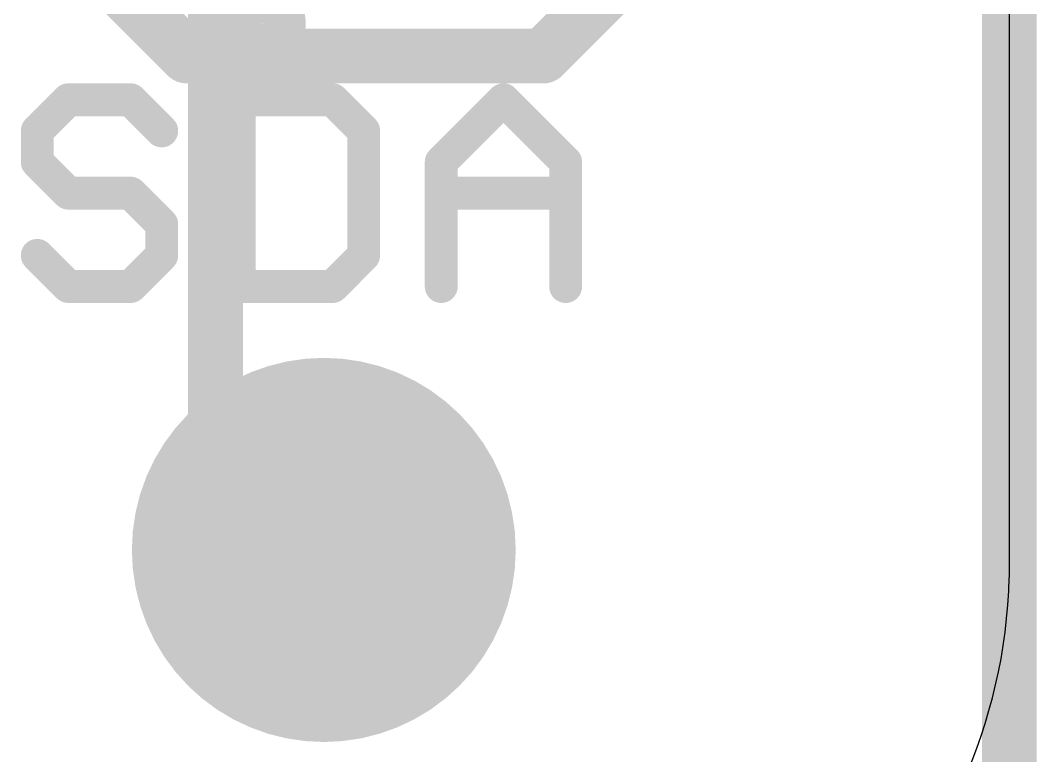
# Model space of a CAD drawing. Extents: x -5.7 to 21.7, y -5.3 to 25.5.
# Drawn here: x 11.929 to 16.637, y 1.588 to 4.991 of the extents above; entities that cross this region are included whole.
import ezdxf

# ---------------------------------------------------------------- set-up
doc = ezdxf.new("R2010")
doc.units = 0
for name, color, linetype in [('1', 12, 'CONTINUOUS'), ('16', 5, 'CONTINUOUS'), ('17', 110, 'CONTINUOUS'), ('20', 53, 'CONTINUOUS'), ('21', 40, 'CONTINUOUS'), ('30', 253, 'CONTINUOUS')]:
    doc.layers.add(name, color=color, linetype=linetype)

# ---------------------------------------------------------------- blocks, each defined once
blk = doc.blocks.new('ROUNDP')
at = {"const_width": 0.5}
blk.add_lwpolyline([(0, -0.25, 1), (0, 0.25, 1), (0, -0.25)], format="xyb", dxfattribs=at)

msp = doc.modelspace()

# ---------------------------------------------------------------- linework, layer by layer
at = {"layer": '1', "const_width": 0.254}
for points in [[(16.51, 16.51), (16.51, 0)], [(11.8, 5.727), (12.701, 4.826)], [(14.351, 4.826), (14.6812, 5.1562)], [(12.701, 4.826), (14.351, 4.826)]]:
    msp.add_lwpolyline(points, dxfattribs=at)
at = {"layer": '1', "const_width": 0.127}
for points in [[(12.701, 4.8895, 1), (12.701, 4.7625)], [(14.351, 4.7625, 1), (14.351, 4.8895)], [(12.6561, 4.7811, 1), (12.7459, 4.8709)], [(14.3061, 4.8709, 1), (14.3959, 4.7811)]]:
    msp.add_lwpolyline(points, format="xyb", dxfattribs=at)
at = {"layer": '16', "const_width": 0.254}
for points in [[(16.51, 16.51), (16.51, 0)], [(12.8334, 7.874), (12.8334, 3.0416)], [(13.335, 2.54), (12.8334, 3.0416)]]:
    msp.add_lwpolyline(points, dxfattribs=at)
at = {"layer": '16', "const_width": 0.127}
for points in [[(12.8783, 3.0865, 1), (12.7885, 2.9967)], [(12.7699, 3.0416, 1), (12.8969, 3.0416)], [(13.2901, 2.4951, 1), (13.3799, 2.5849)]]:
    msp.add_lwpolyline(points, format="xyb", dxfattribs=at)
at = {"layer": '20'}
msp.add_line((16.51, 14.097), (16.51, 2.413), dxfattribs=at)
msp.add_arc((14.0335, 2.4765), 2.4773, 268.5312, 358.5312, dxfattribs=at)
at = {"layer": '21'}
for points, const_width in [([(13.05, 4.877, 1), (13.05, 5.077, 1), (13.05, 4.877)], 0.2032), ([(12.152, 4.6616, 1), (12.152, 4.5854)], 0.0762), ([(12.1789, 4.5966, 1), (12.125, 4.6505)], 0.0762), ([(12.467, 4.6505, 1), (12.4131, 4.5966)], 0.0762), ([(12.4401, 4.5854, 1), (12.4401, 4.6616)], 0.0762), ([(12.9815, 4.6235, 1), (12.9053, 4.6235)], 0.0762), ([(12.9434, 4.6616, 1), (12.9434, 4.5854)], 0.0762), ([(13.4026, 4.6505, 1), (13.3487, 4.5966)], 0.0762), ([(13.3756, 4.5854, 1), (13.3756, 4.6616)], 0.0762), ([(14.194, 4.6505, 1), (14.1401, 4.5966)], 0.0762), ([(14.194, 4.5966, 1), (14.1401, 4.6505)], 0.0762), ([(12.046, 4.4795, 1), (11.9698, 4.4795)], 0.0762), ([(11.981, 4.5064, 1), (12.0349, 4.4525)], 0.0762), ([(12.5572, 4.4525, 1), (12.6111, 4.5064)], 0.0762), ([(13.5578, 4.4795, 1), (13.4816, 4.4795)], 0.0762), ([(13.4927, 4.4525, 1), (13.5466, 4.5064)], 0.0762), ([(12.0349, 4.3624, 1), (11.981, 4.3085)], 0.0762), ([(13.852, 4.3624, 1), (13.9059, 4.3085)], 0.0762), ([(13.9171, 4.3354, 1), (13.8409, 4.3354)], 0.0762), ([(14.4933, 4.3354, 1), (14.4171, 4.3354)], 0.0762), ([(14.4282, 4.3085, 1), (14.4821, 4.3624)], 0.0762), ([(11.9698, 4.3354, 1), (12.046, 4.3354)], 0.0762), ([(12.152, 4.2295, 1), (12.152, 4.1533)], 0.0762), ([(12.125, 4.1644, 1), (12.1789, 4.2183)], 0.0762), ([(12.467, 4.2183, 1), (12.4131, 4.1644)], 0.0762), ([(12.4401, 4.1533, 1), (12.4401, 4.2295)], 0.0762), ([(13.879, 4.2295, 1), (13.879, 4.1533)], 0.0762), ([(14.4552, 4.1533, 1), (14.4552, 4.2295)], 0.0762), ([(12.6222, 4.0473, 1), (12.546, 4.0473)], 0.0762), ([(12.5572, 4.0204, 1), (12.6111, 4.0743)], 0.0762), ([(12.0349, 3.9302, 1), (11.981, 3.8763)], 0.0762), ([(12.6111, 3.8763, 1), (12.5572, 3.9302)], 0.0762), ([(13.5466, 3.8763, 1), (13.4927, 3.9302)], 0.0762), ([(12.546, 3.9033, 1), (12.6222, 3.9033)], 0.0762), ([(13.4816, 3.9033, 1), (13.5578, 3.9033)], 0.0762), ([(12.152, 3.7973, 1), (12.152, 3.7211)], 0.0762), ([(12.125, 3.7323, 1), (12.1789, 3.7861)], 0.0762), ([(12.4131, 3.7861, 1), (12.467, 3.7323)], 0.0762), ([(12.4401, 3.7211, 1), (12.4401, 3.7973)], 0.0762), ([(12.9434, 3.7973, 1), (12.9434, 3.7211)], 0.0762), ([(13.3487, 3.7861, 1), (13.4026, 3.7323)], 0.0762), ([(13.3756, 3.7211, 1), (13.3756, 3.7973)], 0.0762), ([(12.9053, 3.7592, 1), (12.9815, 3.7592)], 0.0762), ([(13.8409, 3.7592, 1), (13.9171, 3.7592)], 0.0762), ([(14.4171, 3.7592, 1), (14.4933, 3.7592)], 0.0762)]:
    msp.add_lwpolyline(points, format="xyb", dxfattribs=dict(at, const_width=const_width))
at = {"layer": '21', "const_width": 0.1524}
for points in [[(12.152, 4.6235), (12.0079, 4.4795)], [(12.4401, 4.6235), (12.152, 4.6235)], [(12.5841, 4.4795), (12.4401, 4.6235)], [(12.9434, 4.6235), (12.9434, 3.7592)], [(13.3756, 4.6235), (12.9434, 4.6235)], [(13.5197, 4.4795), (13.3756, 4.6235)], [(13.879, 4.3354), (14.1671, 4.6235)], [(14.1671, 4.6235), (14.4552, 4.3354)], [(12.0079, 4.4795), (12.0079, 4.3354)], [(13.5197, 3.9033), (13.5197, 4.4795)], [(12.0079, 4.3354), (12.152, 4.1914)], [(13.879, 3.7592), (13.879, 4.3354)], [(14.4552, 4.3354), (14.4552, 3.7592)], [(12.152, 4.1914), (12.4401, 4.1914)], [(12.4401, 4.1914), (12.5841, 4.0473)], [(13.879, 4.1914), (14.4552, 4.1914)], [(12.5841, 4.0473), (12.5841, 3.9033)], [(12.152, 3.7592), (12.0079, 3.9033)], [(12.5841, 3.9033), (12.4401, 3.7592)], [(13.3756, 3.7592), (13.5197, 3.9033)], [(12.4401, 3.7592), (12.152, 3.7592)], [(12.9434, 3.7592), (13.3756, 3.7592)]]:
    msp.add_lwpolyline(points, dxfattribs=at)

# ---------------------------------------------------------------- block references
at = {"layer": '17', "xscale": 1.6764, "yscale": 1.6764, "rotation": 90}
msp.add_blockref('ROUNDP', (13.335, 2.54), dxfattribs=at)
msp.add_blockref('ROUNDP', (13.335, 2.54), dxfattribs=at)
at = {"layer": '30', "xscale": 1.778, "yscale": 1.778, "rotation": 90}
msp.add_blockref('ROUNDP', (13.335, 2.54), dxfattribs=at)

doc.saveas('drawing.dxf')
